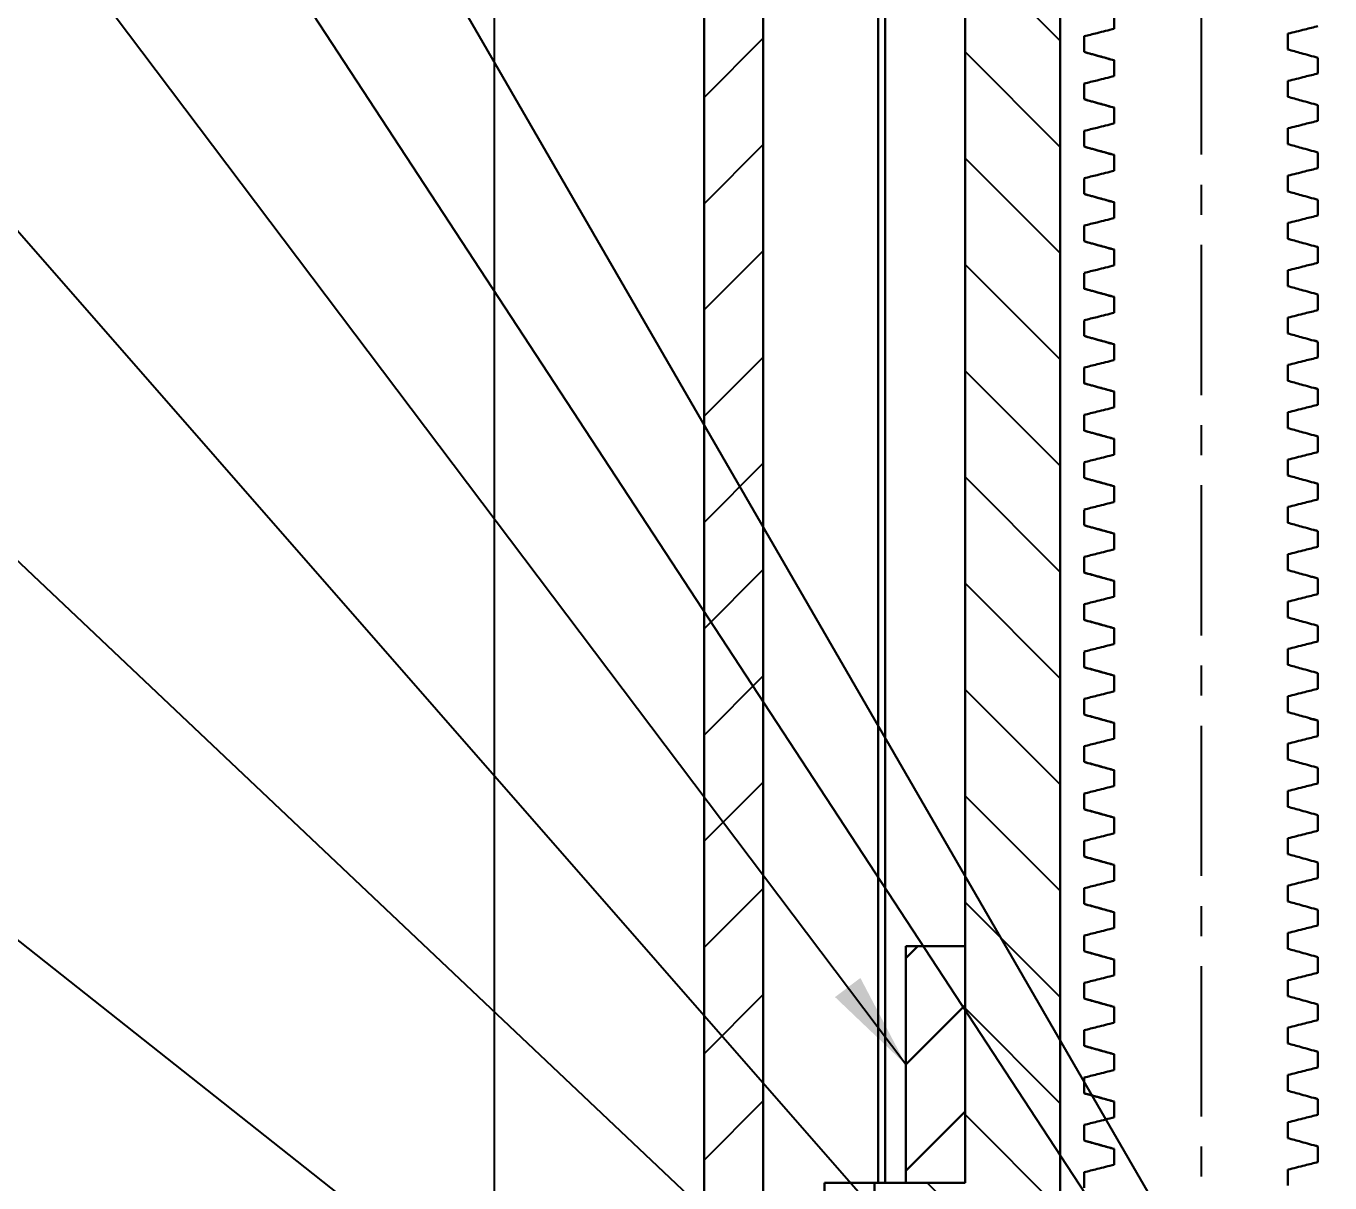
# Model space of a CAD drawing. Header units: millimetres. Extents: x 0 to 2406, y -938 to 757.
# Drawn here: x 474.7 to 529.8, y 275.4 to 324.3 of the extents above; entities that cross this region are included whole.
import ezdxf

# ---------------------------------------------------------------- set-up
doc = ezdxf.new("R2010")
doc.units = ezdxf.units.MM
doc.header["$PDSIZE"] = -1
doc.linetypes.add('CENTER', pattern=[10.16, 6.35, -1.27, 1.27, -1.27])
doc.layers.add('10', color=7, linetype='Continuous')
doc.styles.add('SLDTEXTSTYLE2', font='TXT', dxfattribs={"width": 0.7})
doc.dimstyles.new('SLDDIMSTYLE1', dxfattribs={"dimtxt": 3.5, "dimasz": 4.08, "dimexe": 0, "dimexo": 0.0625, "dimgap": 0.875, "dimtad": 2, "dimrnd": 1e-09, "dimzin": 4, "dimdsep": 46, "dimtxsty": 'SLDTEXTSTYLE2', "dimsah": 1, "dimcen": 0.09, "dimadec": 0, "dimazin": 1, "dimtfac": 1, "dimtofl": 0, "dimtmove": 0, "dimatfit": 3, "dimfxl": 1, "dimfrac": 2, "dimtolj": 1, "dimtzin": 12, "dimarcsym": 0})
doc.dimstyles.new('SLDDIMSTYLE4', dxfattribs={"dimtxt": 0.18, "dimasz": 4.08, "dimexe": 0, "dimexo": 0.0625, "dimgap": 0, "dimtad": 0, "dimtih": 1, "dimtoh": 1, "dimdec": 0, "dimrnd": 1e-09, "dimzin": 0, "dimdsep": 46, "dimtxsty": 'Standard', "dimsah": 1, "dimcen": 0.09, "dimadec": 0, "dimazin": 0, "dimtfac": 4.08, "dimtdec": 0, "dimtofl": 0, "dimtmove": 0, "dimatfit": 3, "dimfxl": 1, "dimfrac": 2, "dimtolj": 1, "dimtzin": 0, "dimarcsym": 0})
pattern_1 = [(45, (92.2066, 0), (-2.245064, 2.245064), [])]

# ---------------------------------------------------------------- blocks, each defined once
blk = doc.blocks.new('_D_19')
at = {"layer": '10', "color": 0, "lineweight": -2, "transparency": 16777216}
for p, q in [((527.155, 452.338), (494.45, 452.338)), ((494.45, 252.518), (494.45, 448.258)), ((529.194, 248.438), (494.45, 248.438))]:
    blk.add_line(p, q, dxfattribs=at)
at = {"layer": '10', "color": 0, "transparency": 16777216}
for points in [[(493.77, 448.258), (495.13, 448.258), (494.45, 452.338)], [(493.77, 252.518), (495.13, 252.518), (494.45, 248.438)]]:
    blk.add_solid(points, dxfattribs=at)
at = {"layer": 'Defpoints', "color": 0, "transparency": 16777216}
for p in [(494.45, 452.338), (527.217, 452.338), (529.257, 248.438)]:
    blk.add_point(p, dxfattribs=at)
at = {"layer": '10', "color": 0, "lineweight": 25, "transparency": 16777216, "insert": (487.575, 364.827), "char_height": 3.5, "attachment_point": 2, "rotation": 90, "style": 'SLDTEXTSTYLE2'}
blk.add_mtext('\\A1;{\\Fgbenor|c134;\\H1.71429x;203.90}', dxfattribs=at)

msp = doc.modelspace()

# ---------------------------------------------------------------- hatches: boundary and pattern name
at = {"layer": '10', "linetype": 'Continuous', "lineweight": 25}
h = msp.add_hatch(dxfattribs=at)
h.set_pattern_fill('ANSI31', color=256, angle=90, style=0)
h.set_pattern_definition([(135, (92.2066, 0), (-2.245064, -2.245064), [])])
edge = h.paths.add_edge_path(flags=0)
edge.add_line((510.5149293, 257.438367), (516.3510332, 257.438367))
edge.add_line((516.3510332, 257.438367), (516.3510332, 272.938367))
edge.add_line((516.3510332, 272.938367), (518.363153, 272.938367))
edge.add_line((518.363153, 272.938367), (518.363153, 472.2881519))
edge.add_spline(control_points=[(518.363153, 472.2881519), (518.2791646, 472.3382116), (518.1951837, 472.3882838), (518.1112094, 472.438367)], knot_values=[0.013742572, 0.013742572, 0.013742572, 0.013742572, 0.0140322545, 0.0140322545, 0.0140322545, 0.0140322545], weights=[1, 1, 1, 1], degree=3, periodic=0)
edge.add_line((518.1112094, 472.438367), (518.1112094, 505.938367))
edge.add_spline(control_points=[(518.1112094, 505.938367), (517.6078459, 506.4380032), (517.1049141, 506.9380742), (516.6022034, 507.438367)], knot_values=[0.0187995827, 0.0187995827, 0.0187995827, 0.0187995827, 0.0209215817, 0.0209215817, 0.0209215817, 0.0209215817], weights=[1, 1, 1, 1], degree=3, periodic=0)
edge.add_line((516.6022034, 507.438367), (515.1463067, 507.438367))
edge.add_spline(control_points=[(515.1463067, 507.438367), (514.8787642, 507.171737), (514.6112612, 506.9050674), (514.3437889, 506.638367)], knot_values=[0.0262010486, 0.0262010486, 0.0262010486, 0.0262010486, 0.0273347172, 0.0273347172, 0.0273347172, 0.0273347172], weights=[1, 1, 1, 1], degree=3, periodic=0)
edge.add_line((514.3437889, 506.638367), (514.3437889, 275.438367))
edge.add_line((514.3437889, 275.438367), (510.5149293, 275.438367))
edge.add_line((510.5149293, 275.438367), (510.5149293, 257.438367))
h = msp.add_hatch(dxfattribs=at)
h.set_pattern_fill('ANSI31', color=256, style=0)
h.set_pattern_definition(pattern_1)
h.paths.add_polyline_path([(503.3149293, 248.438367), (505.8149293, 248.438367), (505.8149293, 468.438367), (504.1149293, 468.438367), (504.1149293, 466.438367), (503.3149293, 466.438367)], flags=0)
at = {"layer": '10', "linetype": 'Continuous', "lineweight": 30}
h = msp.add_hatch(dxfattribs=at)
h.set_pattern_fill('ANSI31', color=256, style=0)
h.set_pattern_definition(pattern_1)
h.paths.add_polyline_path([(514.3437889, 275.438367), (514.3437889, 285.438367), (511.8389683, 285.438367), (511.8389683, 275.438367)], flags=0)

# ---------------------------------------------------------------- linework, layer by layer
at = {"color": 7, "linetype": 'Continuous', "lineweight": 30}
for p, q in [((514.3437889, 275.438367), (514.3437889, 506.638367)), ((518.363153, 272.938367), (518.363153, 472.2881519)), ((505.8149293, 248.438367), (505.8149293, 468.438367)), ((503.3149293, 248.438367), (503.3149293, 466.438367)), ((510.6649293, 275.438367), (510.6649293, 456.438367)), ((510.9649293, 275.438367), (510.9649293, 456.438367)), ((520.6425811, 324.8774424), (520.6425811, 324.2074424)), ((519.3729013, 323.2269065), (519.3729013, 323.8881706)), ((527.9872775, 323.3316349), (527.9872775, 324.0016349)), ((519.4669454, 323.2021239), (519.3728955, 323.2269089)), ((529.2569574, 322.9801755), (529.2569574, 322.3197993)), ((520.6425811, 322.8774424), (520.6425811, 322.2074424)), ((519.3729013, 321.2280797), (519.3729013, 321.888188)), ((527.9872775, 321.3316349), (527.9872775, 322.0016349)), ((519.4829597, 321.203089), (519.372901, 321.2280798)), ((520.6425811, 320.8774424), (520.6425811, 320.2074424)), ((529.2569574, 320.9800573), (529.2569574, 320.3232936)), ((519.3729013, 319.2284736), (519.3729013, 319.8882082)), ((527.9872775, 319.3316349), (527.9872775, 320.0016349)), ((519.4519188, 319.2041264), (519.372903, 319.2284729)), ((520.6425811, 318.8774424), (520.6425811, 318.2074424)), ((529.2569574, 318.9800628), (529.2569574, 318.3197419)), ((527.9872775, 317.3316349), (527.9872775, 318.0016349)), ((519.3729013, 317.2284643), (519.3729013, 317.8865374)), ((520.6425811, 316.8774424), (520.6425811, 316.2074424)), ((529.2569574, 316.9799814), (529.2569574, 316.3198539)), ((519.3729013, 315.2281573), (519.3729013, 315.8885607)), ((527.9872775, 315.3316349), (527.9872775, 316.0016349)), ((519.4604006, 315.2040657), (519.3729017, 315.2281572)), ((528.0730127, 315.307779), (527.9872775, 315.3324143)), ((520.6425811, 314.8774424), (520.6425811, 314.2074424)), ((529.2569574, 314.9832662), (529.2569574, 314.320117)), ((519.3729013, 313.224656), (519.3729013, 313.8865473)), ((527.9872775, 313.3316349), (527.9872775, 314.0016349)), ((519.470076, 313.1997936), (519.3728844, 313.224663)), ((529.2569741, 312.9837264), (529.1704653, 313.0040244)), ((520.6425811, 312.8774424), (520.6425811, 312.2074424)), ((529.2569574, 312.9837334), (529.2569574, 312.3200533)), ((527.9872775, 311.3316349), (527.9872775, 312.0016349)), ((519.3729013, 311.2280905), (519.3729013, 311.8873663)), ((519.4765431, 311.2030591), (519.372901, 311.2280906)), ((520.6425811, 310.8774424), (520.6425811, 310.2074424)), ((529.2569574, 310.980304), (529.2569574, 310.319931)), ((519.3729013, 309.2274625), (519.3729013, 309.8890812)), ((527.9872775, 309.3316349), (527.9872775, 310.0016349)), ((520.6425811, 308.8774424), (520.6425811, 308.2074424)), ((529.2569574, 308.9823598), (529.2569574, 308.3201196)), ((519.3729013, 307.2252377), (519.3729013, 307.8881452)), ((527.9872775, 307.3316349), (527.9872775, 308.0016349)), ((519.4468748, 307.2006728), (519.3728872, 307.2252436)), ((529.2569574, 306.9806343), (529.2569574, 306.3201489)), ((520.6425811, 306.8774424), (520.6425811, 306.2074424)), ((519.3729013, 305.2281253), (519.3729013, 305.8866207)), ((527.9872775, 305.3316349), (527.9872775, 306.0016349)), ((528.0730126, 305.307779), (527.9872775, 305.3324143)), ((519.4643886, 305.2038816), (519.3729014, 305.2281253)), ((520.6425811, 304.8774424), (520.6425811, 304.2074424)), ((529.2569574, 304.9806585), (529.2569574, 304.3202028)), ((519.3729013, 303.2278705), (519.3729013, 303.8851921)), ((527.9872775, 303.3316349), (527.9872775, 304.0016349)), ((519.421338, 303.2148189), (519.3729001, 303.227871)), ((520.6425811, 302.8774424), (520.6425811, 302.2074424)), ((529.2569574, 302.9802539), (529.2569574, 302.3199378)), ((527.9872775, 301.3316349), (527.9872775, 302.0016349)), ((519.3729013, 301.2261498), (519.3729013, 301.8872275)), ((520.6425811, 300.8774424), (520.6425811, 300.2074424)), ((529.2569574, 300.9803156), (529.2569574, 300.3199479)), ((519.3729013, 299.2287218), (519.3729013, 299.8880946)), ((527.9872775, 299.3316349), (527.9872775, 300.0016349)), ((520.6425811, 298.8774424), (520.6425811, 298.2074424)), ((529.2569574, 298.9800529), (529.2569574, 298.3213176)), ((519.3729013, 297.228553), (519.3729013, 297.8861142)), ((527.9872775, 297.3316349), (527.9872775, 298.0016349)), ((520.6425811, 296.8774424), (520.6425811, 296.2074424)), ((529.2569574, 296.9802293), (529.2569574, 296.32286)), ((527.9872775, 295.3316349), (527.9872775, 296.0016349)), ((519.3729013, 295.228079), (519.3729013, 295.8884243)), ((519.4509123, 295.2038027), (519.3729009, 295.2280791)), ((520.6425811, 294.8774424), (520.6425811, 294.2074424)), ((529.2569575, 294.9802497), (528.9202612, 295.0528324)), ((529.2569574, 294.9802497), (529.2569574, 294.3201591)), ((519.3729013, 293.2274383), (519.3729013, 293.8882898)), ((527.9872775, 293.3316349), (527.9872775, 294.0016349)), ((519.4747205, 293.2027074), (519.3728981, 293.2274396)), ((520.6425811, 292.8774424), (520.6425811, 292.2074424)), ((529.2569574, 292.9800288), (529.2569574, 292.3199089)), ((519.3729013, 291.2282703), (519.3729013, 291.8878439)), ((527.9872775, 291.3316349), (527.9872775, 292.0016349)), ((529.2569574, 290.980309), (529.2569574, 290.3196394)), ((520.6425811, 290.8774424), (520.6425811, 290.2074424)), ((519.3729013, 289.2279841), (519.3729013, 289.8882031)), ((527.9872775, 289.3316349), (527.9872775, 290.0016349)), ((520.6425811, 288.8774424), (520.6425811, 288.2074424)), ((529.2569574, 288.9802378), (529.2569574, 288.3201529)), ((519.3729013, 287.228247), (519.3729013, 287.8879512)), ((527.9872775, 287.3316349), (527.9872775, 288.0016349)), ((519.4542665, 287.2041321), (519.3729025, 287.2282465)), ((520.6425811, 286.8774424), (520.6425811, 286.2074424)), ((529.2569574, 286.9799672), (529.2569574, 286.3199898)), ((527.9872775, 285.3316349), (527.9872775, 286.0016349)), ((519.3729013, 285.2279841), (519.3729013, 285.8882031)), ((511.8389683, 285.438367), (511.8389683, 275.438367)), ((511.8389683, 285.438367), (514.3437889, 285.438367)), ((514.3437889, 285.438367), (514.3437889, 275.438367)), ((519.4565578, 285.2036605), (519.3729001, 285.2279846)), ((529.2569574, 284.9801056), (529.2569574, 284.3201412)), ((520.6425811, 284.8774424), (520.6425811, 284.2074424)), ((519.3729013, 283.2267466), (519.3729013, 283.8874612)), ((527.9872775, 283.3316349), (527.9872775, 284.0016349)), ((520.6425811, 282.8774424), (520.6425811, 282.2074424)), ((529.2569574, 282.9801057), (529.2569574, 282.3201418)), ((519.3729013, 281.2285692), (519.3729013, 281.888603)), ((527.9872775, 281.3316349), (527.9872775, 282.0016349)), ((519.4833368, 281.2031689), (519.3729034, 281.2285683)), ((520.6425811, 280.8774424), (520.6425811, 280.2074424)), ((529.2569574, 280.9809602), (529.2569574, 280.3208857)), ((527.9872775, 279.3316349), (527.9872775, 280.0016349)), ((519.3729013, 279.2247795), (519.3729013, 279.8883253)), ((520.6425811, 278.8774424), (520.6425811, 278.2074424)), ((529.2569574, 278.980248), (529.2569574, 278.3223787)), ((519.3729013, 277.2286908), (519.3729013, 277.890851)), ((527.9872775, 277.3316349), (527.9872775, 278.0016349)), ((519.4524525, 277.2041984), (519.372904, 277.2286897)), ((520.6425811, 276.8774424), (520.6425811, 276.2074424)), ((529.2569574, 276.9802467), (529.2569574, 276.3220922)), ((519.3729013, 275.2257673), (519.3729013, 275.8889596)), ((527.9872775, 275.3316349), (527.9872775, 276.0016349)), ((508.3951303, 257.438367), (508.3951303, 275.438367)), ((510.5149293, 275.438367), (508.3951303, 275.438367)), ((510.5149293, 275.438367), (510.5149293, 257.438367)), ((510.5149293, 275.438367), (514.3437889, 275.438367)), ((511.8389683, 275.438367), (514.3437889, 275.438367))]:
    msp.add_line(p, q, dxfattribs=at)
for points, knots in [([(520.6425811, 324.2074424), (520.5227052, 324.177837), (520.2829534, 324.1186263), (519.8597056, 324.0123005), (519.5564768, 323.9350252), (519.3729013, 323.8882426)], [0, 0, 0, 0, 0.2829471771, 0.5658941508, 1, 1, 1, 1]), ([(527.9872775, 324.0016349), (528.1071723, 324.0311638), (528.3469618, 324.0902215), (528.7702107, 324.1963027), (529.0734175, 324.2734267), (529.2569574, 324.3201121)], [0, 0, 0, 0, 0.2829851945, 0.5659701779, 1, 1, 1, 1]), ([(519.3729013, 323.2281156), (519.4919795, 323.1954504), (519.730136, 323.1301201), (520.1534371, 323.0134969), (520.4574898, 322.9289252), (520.6425811, 322.8774424)], [0, 0, 0, 0, 0.2812230588, 0.5624461346, 1, 1, 1, 1]), ([(519.4465391, 323.2042674), (519.6630323, 323.1446391), (520.062106, 323.0347229), (520.4603708, 322.9232297), (520.6425811, 322.8722203)], [0, 0, 0, 0, 0.5424894523, 1, 1, 1, 1]), ([(529.2569574, 322.9802391), (529.1378935, 323.0129567), (528.8997658, 323.0783918), (528.4764613, 323.1952444), (528.172399, 323.2800208), (527.9872775, 323.3316349)], [0, 0, 0, 0, 0.2811819363, 0.5623638912, 1, 1, 1, 1]), ([(520.6425811, 322.2074424), (520.5227052, 322.177837), (520.2829534, 322.1186263), (519.8597056, 322.0123005), (519.5564768, 321.9350252), (519.3729013, 321.8882426)], [0, 0, 0, 0, 0.2829471771, 0.5658941508, 1, 1, 1, 1]), ([(527.9872775, 322.0016349), (528.1071723, 322.0311638), (528.3469618, 322.0902215), (528.7702107, 322.1963027), (529.0734175, 322.2734267), (529.2569574, 322.3201121)], [0, 0, 0, 0, 0.2829851945, 0.5659701779, 1, 1, 1, 1]), ([(529.2569574, 320.9802391), (529.1378935, 321.0129567), (528.8997658, 321.0783918), (528.4764613, 321.1952444), (528.172399, 321.2800208), (527.9872775, 321.3316349)], [0, 0, 0, 0, 0.2811819363, 0.5623638912, 1, 1, 1, 1]), ([(519.3729013, 321.2281156), (519.4919795, 321.1954504), (519.730136, 321.1301201), (520.1534371, 321.0134969), (520.4574898, 320.9289252), (520.6425811, 320.8774424)], [0, 0, 0, 0, 0.2812230588, 0.5624461346, 1, 1, 1, 1]), ([(519.446539, 321.2042674), (519.6630322, 321.1446391), (520.0621059, 321.0347229), (520.4603707, 320.9232297), (520.6425811, 320.8722203)], [0, 0, 0, 0, 0.5424893841, 1, 1, 1, 1]), ([(520.6425811, 320.2074424), (520.5227052, 320.177837), (520.2829534, 320.1186263), (519.8597056, 320.0123005), (519.5564768, 319.9350252), (519.3729013, 319.8882426)], [0, 0, 0, 0, 0.2829471771, 0.5658941508, 1, 1, 1, 1]), ([(527.9872775, 320.0016349), (528.1071723, 320.0311638), (528.3469618, 320.0902215), (528.7702107, 320.1963027), (529.0734175, 320.2734267), (529.2569574, 320.3201121)], [0, 0, 0, 0, 0.2829851945, 0.5659701779, 1, 1, 1, 1]), ([(519.3729013, 319.2281156), (519.4919795, 319.1954504), (519.730136, 319.1301201), (520.1534371, 319.0134969), (520.4574898, 318.9289252), (520.6425811, 318.8774424)], [0, 0, 0, 0, 0.2812230588, 0.5624461346, 1, 1, 1, 1]), ([(519.4465391, 319.2042674), (519.6630324, 319.1446391), (520.062106, 319.0347229), (520.4603708, 318.9232297), (520.6425811, 318.8722203)], [0, 0, 0, 0, 0.5424894651, 1, 1, 1, 1]), ([(529.2569574, 318.9802391), (529.1378935, 319.0129567), (528.8997658, 319.0783918), (528.4764613, 319.1952444), (528.172399, 319.2800208), (527.9872775, 319.3316349)], [0, 0, 0, 0, 0.2811819363, 0.5623638912, 1, 1, 1, 1]), ([(520.6425811, 318.2074424), (520.5227052, 318.177837), (520.2829534, 318.1186263), (519.8597056, 318.0123005), (519.5564768, 317.9350252), (519.3729013, 317.8882426)], [0, 0, 0, 0, 0.2829471771, 0.5658941508, 1, 1, 1, 1]), ([(527.9872775, 318.0016349), (528.1071723, 318.0311638), (528.3469618, 318.0902215), (528.7702107, 318.1963027), (529.0734175, 318.2734267), (529.2569574, 318.3201121)], [0, 0, 0, 0, 0.2829851945, 0.5659701779, 1, 1, 1, 1]), ([(519.3729013, 317.2281156), (519.4919795, 317.1954504), (519.730136, 317.1301201), (520.1534371, 317.0134969), (520.4574898, 316.9289252), (520.6425811, 316.8774424)], [0, 0, 0, 0, 0.2812230588, 0.5624461346, 1, 1, 1, 1]), ([(519.4489204, 317.2041604), (519.4409787, 317.2061726), (519.4086545, 317.2143628), (519.3882753, 317.2224006), (519.3729029, 317.2284636)], [0, 0, 0, 0, 0.2456889266, 1, 1, 1, 1]), ([(519.4465391, 317.2042674), (519.6630323, 317.1446391), (520.0621059, 317.0347229), (520.4603708, 316.9232297), (520.6425811, 316.8722203)], [0, 0, 0, 0, 0.542489441, 1, 1, 1, 1]), ([(529.2569574, 316.9802391), (529.1378935, 317.0129567), (528.8997658, 317.0783918), (528.4764613, 317.1952444), (528.172399, 317.2800208), (527.9872775, 317.3316349)], [0, 0, 0, 0, 0.2811819363, 0.5623638912, 1, 1, 1, 1]), ([(527.9872775, 316.0016349), (528.1071723, 316.0311638), (528.3469618, 316.0902215), (528.7702107, 316.1963027), (529.0734175, 316.2734267), (529.2569574, 316.3201121)], [0, 0, 0, 0, 0.2829851945, 0.5659701779, 1, 1, 1, 1]), ([(520.6425811, 316.2074424), (520.5227052, 316.177837), (520.2829534, 316.1186263), (519.8597056, 316.0123005), (519.5564768, 315.9350252), (519.3729013, 315.8882426)], [0, 0, 0, 0, 0.2829471771, 0.5658941508, 1, 1, 1, 1]), ([(519.3729013, 315.2281156), (519.4919795, 315.1954504), (519.730136, 315.1301201), (520.1534371, 315.0134969), (520.4574898, 314.9289252), (520.6425811, 314.8774424)], [0, 0, 0, 0, 0.2812230588, 0.5624461346, 1, 1, 1, 1]), ([(519.446539, 315.2042674), (519.6630322, 315.1446391), (520.0621059, 315.0347229), (520.4603707, 314.9232297), (520.6425811, 314.8722203)], [0, 0, 0, 0, 0.5424893841, 1, 1, 1, 1]), ([(529.2569574, 314.9802391), (529.1378935, 315.0129567), (528.8997658, 315.0783918), (528.4764613, 315.1952444), (528.172399, 315.2800208), (527.9872775, 315.3316349)], [0, 0, 0, 0, 0.2811819363, 0.5623638912, 1, 1, 1, 1]), ([(529.2569702, 314.9832611), (529.2504217, 314.9862798), (529.2359213, 314.9929639), (529.1943484, 314.9999144), (529.1715503, 315.003726)], [0, 0, 0, 0, 0.45160931425, 1, 1, 1, 1]), ([(520.6425811, 314.2074424), (520.5227052, 314.177837), (520.2829534, 314.1186263), (519.8597056, 314.0123005), (519.5564768, 313.9350252), (519.3729013, 313.8882426)], [0, 0, 0, 0, 0.2829471771, 0.5658941508, 1, 1, 1, 1]), ([(527.9872775, 314.0016349), (528.1071723, 314.0311638), (528.3469618, 314.0902215), (528.7702107, 314.1963027), (529.0734175, 314.2734267), (529.2569574, 314.3201121)], [0, 0, 0, 0, 0.2829851945, 0.5659701779, 1, 1, 1, 1]), ([(519.3729013, 313.2281156), (519.4919795, 313.1954504), (519.730136, 313.1301201), (520.1534371, 313.0134969), (520.4574898, 312.9289252), (520.6425811, 312.8774424)], [0, 0, 0, 0, 0.2812230588, 0.5624461346, 1, 1, 1, 1]), ([(519.446539, 313.2042674), (519.6630322, 313.1446391), (520.0621059, 313.0347229), (520.4603707, 312.9232297), (520.6425811, 312.8722203)], [0, 0, 0, 0, 0.54248938414, 1, 1, 1, 1]), ([(529.2569574, 312.9802391), (529.1378935, 313.0129567), (528.8997658, 313.0783918), (528.4764613, 313.1952444), (528.172399, 313.2800208), (527.9872775, 313.3316349)], [0, 0, 0, 0, 0.2811819363, 0.5623638912, 1, 1, 1, 1]), ([(520.6425811, 312.2074424), (520.5227052, 312.177837), (520.2829534, 312.1186263), (519.8597056, 312.0123005), (519.5564768, 311.9350252), (519.3729013, 311.8882426)], [0, 0, 0, 0, 0.2829471771, 0.5658941508, 1, 1, 1, 1]), ([(527.9872775, 312.0016349), (528.1071723, 312.0311638), (528.3469618, 312.0902215), (528.7702107, 312.1963027), (529.0734175, 312.2734267), (529.2569574, 312.3201121)], [0, 0, 0, 0, 0.2829851945, 0.5659701779, 1, 1, 1, 1]), ([(519.3729013, 311.2281156), (519.4919795, 311.1954504), (519.730136, 311.1301201), (520.1534371, 311.0134969), (520.4574898, 310.9289252), (520.6425811, 310.8774424)], [0, 0, 0, 0, 0.2812230588, 0.5624461346, 1, 1, 1, 1]), ([(519.4465391, 311.2042674), (519.6630323, 311.1446391), (520.0621059, 311.0347229), (520.4603708, 310.9232297), (520.6425811, 310.8722203)], [0, 0, 0, 0, 0.5424894237, 1, 1, 1, 1]), ([(529.2569574, 310.9802391), (529.1378935, 311.0129567), (528.8997658, 311.0783918), (528.4764613, 311.1952444), (528.172399, 311.2800208), (527.9872775, 311.3316349)], [0, 0, 0, 0, 0.2811819363, 0.5623638912, 1, 1, 1, 1]), ([(529.256958, 310.9803038), (529.2106139, 311.0030693), (529.1614608, 311.0272148), (528.9677877, 311.0515645), (528.9567196, 311.052956)], [0, 0, 0, 0, 0.9428516195, 1, 1, 1, 1]), ([(527.9872775, 310.0016349), (528.1071723, 310.0311638), (528.3469618, 310.0902215), (528.7702107, 310.1963027), (529.0734175, 310.2734267), (529.2569574, 310.3201121)], [0, 0, 0, 0, 0.2829851945, 0.5659701779, 1, 1, 1, 1]), ([(520.6425811, 310.2074424), (520.5227052, 310.177837), (520.2829534, 310.1186263), (519.8597056, 310.0123005), (519.5564768, 309.9350252), (519.3729013, 309.8882426)], [0, 0, 0, 0, 0.2829471771, 0.5658941508, 1, 1, 1, 1]), ([(519.4153891, 309.216452), (519.4039113, 309.218536), (519.3833534, 309.2222685), (519.3761013, 309.2258721), (519.3728981, 309.2274638)], [0, 0, 0, 0, 0.5583135752, 1, 1, 1, 1]), ([(519.3729013, 309.2281156), (519.4919795, 309.1954504), (519.730136, 309.1301201), (520.1534371, 309.0134969), (520.4574898, 308.9289252), (520.6425811, 308.8774424)], [0, 0, 0, 0, 0.2812230588, 0.5624461346, 1, 1, 1, 1]), ([(519.446539, 309.2042674), (519.6630322, 309.1446391), (520.0621059, 309.0347229), (520.4603707, 308.9232297), (520.6425811, 308.8722203)], [0, 0, 0, 0, 0.5424893841, 1, 1, 1, 1]), ([(529.2569574, 308.9802391), (529.1378935, 309.0129567), (528.8997658, 309.0783918), (528.4764613, 309.1952444), (528.172399, 309.2800208), (527.9872775, 309.3316349)], [0, 0, 0, 0, 0.2811819363, 0.5623638912, 1, 1, 1, 1]), ([(529.2569672, 308.9823558), (529.2255499, 308.9979076), (529.1919028, 309.0145631), (529.0731635, 309.0318038), (529.0652947, 309.0329463)], [0, 0, 0, 0, 0.9337312464, 1, 1, 1, 1]), ([(520.6425811, 308.2074424), (520.5227052, 308.177837), (520.2829534, 308.1186263), (519.8597056, 308.0123005), (519.5564768, 307.9350252), (519.3729013, 307.8882426)], [0, 0, 0, 0, 0.2829471771, 0.5658941508, 1, 1, 1, 1]), ([(527.9872775, 308.0016349), (528.1071723, 308.0311638), (528.3469618, 308.0902215), (528.7702107, 308.1963027), (529.0734175, 308.2734267), (529.2569574, 308.3201121)], [0, 0, 0, 0, 0.2829851945, 0.5659701779, 1, 1, 1, 1]), ([(519.3729013, 307.2281156), (519.4919795, 307.1954504), (519.730136, 307.1301201), (520.1534371, 307.0134969), (520.4574898, 306.9289252), (520.6425811, 306.8774424)], [0, 0, 0, 0, 0.2812230588, 0.5624461346, 1, 1, 1, 1]), ([(519.446539, 307.2042674), (519.6630322, 307.1446391), (520.0621059, 307.0347229), (520.4603707, 306.9232297), (520.6425811, 306.8722203)], [0, 0, 0, 0, 0.5424893841, 1, 1, 1, 1]), ([(529.2569574, 306.9802391), (529.1378935, 307.0129567), (528.8997658, 307.0783918), (528.4764613, 307.1952444), (528.172399, 307.2800208), (527.9872775, 307.3316349)], [0, 0, 0, 0, 0.2811819363, 0.5623638912, 1, 1, 1, 1]), ([(529.2569593, 306.9806335), (529.2474289, 306.9845878), (529.2182091, 306.9967116), (529.1602145, 307.009185), (529.1211356, 307.0175901)], [0, 0, 0, 0, 0.3261629388, 1, 1, 1, 1]), ([(520.6425811, 306.2074424), (520.5227052, 306.177837), (520.2829534, 306.1186263), (519.8597056, 306.0123005), (519.5564768, 305.9350252), (519.3729013, 305.8882426)], [0, 0, 0, 0, 0.2829471771, 0.5658941508, 1, 1, 1, 1]), ([(527.9872775, 306.0016349), (528.1071723, 306.0311638), (528.3469618, 306.0902215), (528.7702107, 306.1963027), (529.0734175, 306.2734267), (529.2569574, 306.3201121)], [0, 0, 0, 0, 0.2829851945, 0.5659701779, 1, 1, 1, 1]), ([(529.2569574, 304.9802391), (529.1378935, 305.0129567), (528.8997658, 305.0783918), (528.4764613, 305.1952444), (528.172399, 305.2800208), (527.9872775, 305.3316349)], [0, 0, 0, 0, 0.2811819363, 0.5623638912, 1, 1, 1, 1]), ([(519.3729013, 305.2281156), (519.4919795, 305.1954504), (519.730136, 305.1301201), (520.1534371, 305.0134969), (520.4574898, 304.9289252), (520.6425811, 304.8774424)], [0, 0, 0, 0, 0.2812230588, 0.5624461346, 1, 1, 1, 1]), ([(519.446539, 305.2042674), (519.6630322, 305.1446391), (520.0621059, 305.0347229), (520.4603707, 304.9232297), (520.6425811, 304.8722203)], [0, 0, 0, 0, 0.54248938422, 1, 1, 1, 1]), ([(529.2569595, 304.9806575), (529.2438364, 304.986229), (529.2126757, 304.9994583), (529.1479709, 305.0127921), (529.1105161, 305.0205104)], [0, 0, 0, 0, 0.4211424743, 1, 1, 1, 1]), ([(520.6425811, 304.2074424), (520.5227052, 304.177837), (520.2829534, 304.1186263), (519.8597056, 304.0123005), (519.5564768, 303.9350252), (519.3729013, 303.8882426)], [0, 0, 0, 0, 0.2829471771, 0.5658941508, 1, 1, 1, 1]), ([(527.9872775, 304.0016349), (528.1071723, 304.0311638), (528.3469618, 304.0902215), (528.7702107, 304.1963027), (529.0734175, 304.2734267), (529.2569574, 304.3201121)], [0, 0, 0, 0, 0.2829851945, 0.5659701779, 1, 1, 1, 1]), ([(519.3729013, 303.2281156), (519.4919795, 303.1954504), (519.730136, 303.1301201), (520.1534371, 303.0134969), (520.4574898, 302.9289252), (520.6425811, 302.8774424)], [0, 0, 0, 0, 0.28122305878, 0.56244613455, 1, 1, 1, 1]), ([(519.4465391, 303.2042674), (519.6630323, 303.1446391), (520.0621059, 303.0347229), (520.4603708, 302.9232297), (520.6425811, 302.8722203)], [0, 0, 0, 0, 0.5424894222, 1, 1, 1, 1]), ([(529.2569574, 302.9802391), (529.1378935, 303.0129567), (528.8997658, 303.0783918), (528.4764613, 303.1952444), (528.172399, 303.2800208), (527.9872775, 303.3316349)], [0, 0, 0, 0, 0.2811819363, 0.5623638912, 1, 1, 1, 1]), ([(529.2569575, 302.9802538), (529.2202226, 302.9939281), (529.1744877, 303.0109525), (529.0878947, 303.0280524), (529.0708542, 303.0314174)], [0, 0, 0, 0, 0.8032121271, 1, 1, 1, 1]), ([(520.6425811, 302.2074424), (520.5227052, 302.177837), (520.2829534, 302.1186263), (519.8597056, 302.0123005), (519.5564768, 301.9350252), (519.3729013, 301.8882426)], [0, 0, 0, 0, 0.2829471771, 0.5658941508, 1, 1, 1, 1]), ([(527.9872775, 302.0016349), (528.1071723, 302.0311638), (528.3469618, 302.0902215), (528.7702107, 302.1963027), (529.0734175, 302.2734267), (529.2569574, 302.3201121)], [0, 0, 0, 0, 0.2829851945, 0.5659701779, 1, 1, 1, 1]), ([(519.4591159, 301.201992), (519.437992, 301.2065741), (519.4006661, 301.2146707), (519.3812988, 301.2226779), (519.3728921, 301.2261536)], [0, 0, 0, 0, 0.5659291737, 1, 1, 1, 1]), ([(519.3729013, 301.2281156), (519.4919795, 301.1954504), (519.730136, 301.1301201), (520.1534371, 301.0134969), (520.4574898, 300.9289252), (520.6425811, 300.8774424)], [0, 0, 0, 0, 0.2812230588, 0.5624461346, 1, 1, 1, 1]), ([(519.4465391, 301.2042674), (519.6630323, 301.1446391), (520.0621059, 301.0347229), (520.4603708, 300.9232297), (520.6425811, 300.8722203)], [0, 0, 0, 0, 0.5424894222, 1, 1, 1, 1]), ([(529.2569574, 300.9802391), (529.1378935, 301.0129567), (528.8997658, 301.0783918), (528.4764613, 301.1952444), (528.172399, 301.2800208), (527.9872775, 301.3316349)], [0, 0, 0, 0, 0.2811819363, 0.5623638912, 1, 1, 1, 1]), ([(529.2569581, 300.9803153), (529.2015294, 301.0007306), (529.1364192, 301.0247118), (528.9805368, 301.0492897), (528.9573579, 301.0529443)], [0, 0, 0, 0, 0.85130511989, 1, 1, 1, 1]), ([(527.9872775, 300.0016349), (528.1071723, 300.0311638), (528.3469618, 300.0902215), (528.7702107, 300.1963027), (529.0734175, 300.2734267), (529.2569574, 300.3201121)], [0, 0, 0, 0, 0.2829851945, 0.5659701779, 1, 1, 1, 1]), ([(520.6425811, 300.2074424), (520.5227052, 300.177837), (520.2829534, 300.1186263), (519.8597056, 300.0123005), (519.5564768, 299.9350252), (519.3729013, 299.8882426)], [0, 0, 0, 0, 0.2829471771, 0.5658941508, 1, 1, 1, 1]), ([(519.3729013, 299.2281156), (519.4919795, 299.1954504), (519.730136, 299.1301201), (520.1534371, 299.0134969), (520.4574898, 298.9289252), (520.6425811, 298.8774424)], [0, 0, 0, 0, 0.28122305878, 0.56244613455, 1, 1, 1, 1]), ([(519.4598168, 299.2040348), (519.4344132, 299.2099052), (519.3983633, 299.2182358), (519.3787086, 299.2263302), (519.3729042, 299.2287206)], [0, 0, 0, 0, 0.7046787516, 1, 1, 1, 1]), ([(529.2569574, 298.9802391), (529.1378935, 299.0129567), (528.8997658, 299.0783918), (528.4764613, 299.1952444), (528.172399, 299.2800208), (527.9872775, 299.3316349)], [0, 0, 0, 0, 0.28118193634, 0.56236389122, 1, 1, 1, 1]), ([(519.446539, 299.2042674), (519.6630322, 299.1446391), (520.0621059, 299.0347229), (520.4603707, 298.9232297), (520.6425811, 298.8722203)], [0, 0, 0, 0, 0.5424893849, 1, 1, 1, 1]), ([(520.6425811, 298.2074424), (520.5227052, 298.177837), (520.2829534, 298.1186263), (519.8597056, 298.0123005), (519.5564768, 297.9350252), (519.3729013, 297.8882426)], [0, 0, 0, 0, 0.2829471771, 0.5658941508, 1, 1, 1, 1]), ([(527.9872775, 298.0016349), (528.1071723, 298.0311638), (528.3469618, 298.0902215), (528.7702107, 298.1963027), (529.0734175, 298.2734267), (529.2569574, 298.3201121)], [0, 0, 0, 0, 0.2829851945, 0.5659701779, 1, 1, 1, 1]), ([(519.3729013, 297.2281156), (519.4919795, 297.1954504), (519.730136, 297.1301201), (520.1534371, 297.0134969), (520.4574898, 296.9289252), (520.6425811, 296.8774424)], [0, 0, 0, 0, 0.28122305878, 0.56244613455, 1, 1, 1, 1]), ([(519.4470149, 297.2042622), (519.4336763, 297.2080196), (519.4049484, 297.2161121), (519.3840816, 297.2242127), (519.3729034, 297.2285521)], [0, 0, 0, 0, 0.4643091275, 1, 1, 1, 1]), ([(519.446539, 297.2042674), (519.6630322, 297.1446391), (520.0621059, 297.0347229), (520.4603707, 296.9232297), (520.6425811, 296.8722203)], [0, 0, 0, 0, 0.5424893847, 1, 1, 1, 1]), ([(529.2569574, 296.9802391), (529.1378935, 297.0129567), (528.8997658, 297.0783918), (528.4764613, 297.1952444), (528.172399, 297.2800208), (527.9872775, 297.3316349)], [0, 0, 0, 0, 0.2811819363, 0.5623638912, 1, 1, 1, 1]), ([(520.6425811, 296.2074424), (520.5227052, 296.177837), (520.2829534, 296.1186263), (519.8597056, 296.0123005), (519.5564768, 295.9350252), (519.3729013, 295.8882426)], [0, 0, 0, 0, 0.2829471771, 0.5658941508, 1, 1, 1, 1]), ([(527.9872775, 296.0016349), (528.1071723, 296.0311638), (528.3469618, 296.0902215), (528.7702107, 296.1963027), (529.0734175, 296.2734267), (529.2569574, 296.3201121)], [0, 0, 0, 0, 0.2829851945, 0.5659701779, 1, 1, 1, 1]), ([(519.3729013, 295.2281156), (519.4919795, 295.1954504), (519.730136, 295.1301201), (520.1534371, 295.0134969), (520.4574898, 294.9289252), (520.6425811, 294.8774424)], [0, 0, 0, 0, 0.2812230588, 0.5624461346, 1, 1, 1, 1]), ([(519.446539, 295.2042674), (519.6630322, 295.1446391), (520.0621059, 295.0347229), (520.4603707, 294.9232297), (520.6425811, 294.8722203)], [0, 0, 0, 0, 0.5424893841, 1, 1, 1, 1]), ([(529.2569574, 294.9802391), (529.1378935, 295.0129567), (528.8997658, 295.0783918), (528.4764613, 295.1952444), (528.172399, 295.2800208), (527.9872775, 295.3316349)], [0, 0, 0, 0, 0.28118193634, 0.56236389122, 1, 1, 1, 1]), ([(527.9872775, 294.0016349), (528.1071723, 294.0311638), (528.3469618, 294.0902215), (528.7702107, 294.1963027), (529.0734175, 294.2734267), (529.2569574, 294.3201121)], [0, 0, 0, 0, 0.2829851945, 0.5659701779, 1, 1, 1, 1]), ([(520.6425811, 294.2074424), (520.5227052, 294.177837), (520.2829534, 294.1186263), (519.8597056, 294.0123005), (519.5564768, 293.9350252), (519.3729013, 293.8882426)], [0, 0, 0, 0, 0.2829471771, 0.5658941508, 1, 1, 1, 1]), ([(519.3729013, 293.2281156), (519.4919795, 293.1954504), (519.730136, 293.1301201), (520.1534371, 293.0134969), (520.4574898, 292.9289252), (520.6425811, 292.8774424)], [0, 0, 0, 0, 0.2812230588, 0.5624461346, 1, 1, 1, 1]), ([(519.4465391, 293.2042674), (519.6630323, 293.1446391), (520.0621059, 293.0347229), (520.4603708, 292.9232297), (520.6425811, 292.8722203)], [0, 0, 0, 0, 0.5424894283, 1, 1, 1, 1]), ([(529.2569574, 292.9802391), (529.1378935, 293.0129567), (528.8997658, 293.0783918), (528.4764613, 293.1952444), (528.172399, 293.2800208), (527.9872775, 293.3316349)], [0, 0, 0, 0, 0.2811819363, 0.5623638912, 1, 1, 1, 1]), ([(520.6425811, 292.2074424), (520.5227052, 292.177837), (520.2829534, 292.1186263), (519.8597056, 292.0123005), (519.5564768, 291.9350252), (519.3729013, 291.8882426)], [0, 0, 0, 0, 0.2829471771, 0.5658941508, 1, 1, 1, 1]), ([(527.9872775, 292.0016349), (528.1071723, 292.0311638), (528.3469618, 292.0902215), (528.7702107, 292.1963027), (529.0734175, 292.2734267), (529.2569574, 292.3201121)], [0, 0, 0, 0, 0.2829851945, 0.5659701779, 1, 1, 1, 1]), ([(519.3729013, 291.2281156), (519.4919795, 291.1954504), (519.730136, 291.1301201), (520.1534371, 291.0134969), (520.4574898, 290.9289252), (520.6425811, 290.8774424)], [0, 0, 0, 0, 0.2812230588, 0.5624461346, 1, 1, 1, 1]), ([(519.447975, 291.2041517), (519.4439298, 291.2051506), (519.4108407, 291.2133215), (519.3906367, 291.2212823), (519.3729027, 291.2282698)], [0, 0, 0, 0, 0.122252839, 1, 1, 1, 1]), ([(519.4465392, 291.2042674), (519.6630324, 291.1446391), (520.062106, 291.0347229), (520.4603708, 290.9232297), (520.6425811, 290.8722203)], [0, 0, 0, 0, 0.5424894867, 1, 1, 1, 1]), ([(529.2569574, 290.9802391), (529.1378935, 291.0129567), (528.8997658, 291.0783918), (528.4764613, 291.1952444), (528.172399, 291.2800208), (527.9872775, 291.3316349)], [0, 0, 0, 0, 0.2811819363, 0.5623638912, 1, 1, 1, 1]), ([(520.6425811, 290.2074424), (520.5227052, 290.177837), (520.2829534, 290.1186263), (519.8597056, 290.0123005), (519.5564768, 289.9350252), (519.3729013, 289.8882426)], [0, 0, 0, 0, 0.2829471771, 0.5658941508, 1, 1, 1, 1]), ([(527.9872775, 290.0016349), (528.1071723, 290.0311638), (528.3469618, 290.0902215), (528.7702107, 290.1963027), (529.0734175, 290.2734267), (529.2569574, 290.3201121)], [0, 0, 0, 0, 0.2829851945, 0.5659701779, 1, 1, 1, 1]), ([(529.2569574, 288.9802391), (529.1378935, 289.0129567), (528.8997658, 289.0783918), (528.4764613, 289.1952444), (528.172399, 289.2800208), (527.9872775, 289.3316349)], [0, 0, 0, 0, 0.2811819363, 0.5623638912, 1, 1, 1, 1]), ([(519.490422, 289.2024699), (519.4458959, 289.210112), (519.3949429, 289.2188572), (519.375369, 289.2269623), (519.3729001, 289.2279846)], [0, 0, 0, 0, 0.8738662103, 1, 1, 1, 1]), ([(519.3729013, 289.2281156), (519.4919795, 289.1954504), (519.730136, 289.1301201), (520.1534371, 289.0134969), (520.4574898, 288.9289252), (520.6425811, 288.8774424)], [0, 0, 0, 0, 0.2812230588, 0.5624461346, 1, 1, 1, 1]), ([(519.446539, 289.2042674), (519.6630322, 289.1446391), (520.0621059, 289.0347229), (520.4603707, 288.9232297), (520.6425811, 288.8722203)], [0, 0, 0, 0, 0.5424893841, 1, 1, 1, 1]), ([(520.6425811, 288.2074424), (520.5227052, 288.177837), (520.2829534, 288.1186263), (519.8597056, 288.0123005), (519.5564768, 287.9350252), (519.3729013, 287.8882426)], [0, 0, 0, 0, 0.2829471771, 0.5658941508, 1, 1, 1, 1]), ([(527.9872775, 288.0016349), (528.1071723, 288.0311638), (528.3469618, 288.0902215), (528.7702107, 288.1963027), (529.0734175, 288.2734267), (529.2569574, 288.3201121)], [0, 0, 0, 0, 0.2829851945, 0.5659701779, 1, 1, 1, 1]), ([(519.3729013, 287.2281156), (519.4919795, 287.1954504), (519.730136, 287.1301201), (520.1534371, 287.0134969), (520.4574898, 286.9289252), (520.6425811, 286.8774424)], [0, 0, 0, 0, 0.2812230588, 0.5624461346, 1, 1, 1, 1]), ([(519.446539, 287.2042674), (519.6630322, 287.1446391), (520.0621059, 287.0347229), (520.4603707, 286.9232297), (520.6425811, 286.8722203)], [0, 0, 0, 0, 0.5424893841, 1, 1, 1, 1]), ([(529.2569574, 286.9802391), (529.1378935, 287.0129567), (528.8997658, 287.0783918), (528.4764613, 287.1952444), (528.172399, 287.2800208), (527.9872775, 287.3316349)], [0, 0, 0, 0, 0.2811819363, 0.5623638912, 1, 1, 1, 1]), ([(520.6425811, 286.2074424), (520.5227052, 286.177837), (520.2829534, 286.1186263), (519.8597056, 286.0123005), (519.5564768, 285.9350252), (519.3729013, 285.8882426)], [0, 0, 0, 0, 0.2829471771, 0.5658941508, 1, 1, 1, 1]), ([(527.9872775, 286.0016349), (528.1071723, 286.0311638), (528.3469618, 286.0902215), (528.7702107, 286.1963027), (529.0734175, 286.2734267), (529.2569574, 286.3201121)], [0, 0, 0, 0, 0.2829851945, 0.5659701779, 1, 1, 1, 1]), ([(519.3729013, 285.2281156), (519.4919795, 285.1954504), (519.730136, 285.1301201), (520.1534371, 285.0134969), (520.4574898, 284.9289252), (520.6425811, 284.8774424)], [0, 0, 0, 0, 0.2812230588, 0.5624461346, 1, 1, 1, 1]), ([(519.446539, 285.2042674), (519.6630322, 285.1446391), (520.0621059, 285.0347229), (520.4603707, 284.9232297), (520.6425811, 284.8722203)], [0, 0, 0, 0, 0.5424893841, 1, 1, 1, 1]), ([(529.2569574, 284.9802391), (529.1378935, 285.0129567), (528.8997658, 285.0783918), (528.4764613, 285.1952444), (528.172399, 285.2800208), (527.9872775, 285.3316349)], [0, 0, 0, 0, 0.2811819363, 0.5623638912, 1, 1, 1, 1]), ([(520.6425811, 284.2074424), (520.5227052, 284.177837), (520.2829534, 284.1186263), (519.8597056, 284.0123005), (519.5564768, 283.9350252), (519.3729013, 283.8882426)], [0, 0, 0, 0, 0.2829471771, 0.5658941508, 1, 1, 1, 1]), ([(527.9872775, 284.0016349), (528.1071723, 284.0311638), (528.3469618, 284.0902215), (528.7702107, 284.1963027), (529.0734175, 284.2734267), (529.2569574, 284.3201121)], [0, 0, 0, 0, 0.2829851945, 0.5659701779, 1, 1, 1, 1]), ([(529.2569574, 282.9802391), (529.1378935, 283.0129567), (528.8997658, 283.0783918), (528.4764613, 283.1952444), (528.172399, 283.2800208), (527.9872775, 283.3316349)], [0, 0, 0, 0, 0.2811819363, 0.5623638912, 1, 1, 1, 1]), ([(519.3729013, 283.2281156), (519.4919795, 283.1954504), (519.730136, 283.1301201), (520.1534371, 283.0134969), (520.4574898, 282.9289252), (520.6425811, 282.8774424)], [0, 0, 0, 0, 0.2812230588, 0.5624461346, 1, 1, 1, 1]), ([(519.446539, 283.2042674), (519.6630322, 283.1446391), (520.0621059, 283.0347229), (520.4603707, 282.9232297), (520.6425811, 282.8722203)], [0, 0, 0, 0, 0.5424893841, 1, 1, 1, 1]), ([(520.6425811, 282.2074424), (520.5227052, 282.177837), (520.2829534, 282.1186263), (519.8597056, 282.0123005), (519.5564768, 281.9350252), (519.3729013, 281.8882426)], [0, 0, 0, 0, 0.2829471771, 0.5658941508, 1, 1, 1, 1]), ([(527.9872775, 282.0016349), (528.1071723, 282.0311638), (528.3469618, 282.0902215), (528.7702107, 282.1963027), (529.0734175, 282.2734267), (529.2569574, 282.3201121)], [0, 0, 0, 0, 0.2829851945, 0.5659701779, 1, 1, 1, 1]), ([(519.3729013, 281.2281156), (519.4919795, 281.1954504), (519.730136, 281.1301201), (520.1534371, 281.0134969), (520.4574898, 280.9289252), (520.6425811, 280.8774424)], [0, 0, 0, 0, 0.2812230588, 0.5624461346, 1, 1, 1, 1]), ([(519.446539, 281.2042674), (519.6630322, 281.1446391), (520.0621059, 281.0347229), (520.4603707, 280.9232297), (520.6425811, 280.8722203)], [0, 0, 0, 0, 0.5424893847, 1, 1, 1, 1]), ([(529.2569574, 280.9802391), (529.1378935, 281.0129567), (528.8997658, 281.0783918), (528.4764613, 281.1952444), (528.172399, 281.2800208), (527.9872775, 281.3316349)], [0, 0, 0, 0, 0.28118193634, 0.56236389122, 1, 1, 1, 1]), ([(529.2569601, 280.9809591), (529.2428614, 280.9858395), (529.2087762, 280.9976384), (529.1566768, 281.0142941), (529.0983957, 281.0253307), (529.0810288, 281.0286194)], [0, 0, 0, 0, 0.3311973019, 0.8007071755, 1, 1, 1, 1]), ([(520.6425811, 280.2074424), (520.5227052, 280.177837), (520.2829534, 280.1186263), (519.8597056, 280.0123005), (519.5564768, 279.9350252), (519.3729013, 279.8882426)], [0, 0, 0, 0, 0.2829471771, 0.5658941508, 1, 1, 1, 1]), ([(527.9872775, 280.0016349), (528.1071723, 280.0311638), (528.3469618, 280.0902215), (528.7702107, 280.1963027), (529.0734175, 280.2734267), (529.2569574, 280.3201121)], [0, 0, 0, 0, 0.2829851945, 0.5659701779, 1, 1, 1, 1]), ([(519.4614933, 279.2001324), (519.4485965, 279.2022985), (519.3993255, 279.2105742), (519.3841146, 279.2187502), (519.3728852, 279.2247861)], [0, 0, 0, 0, 0.26175198932, 1, 1, 1, 1]), ([(519.3729013, 279.2281156), (519.4919795, 279.1954504), (519.730136, 279.1301201), (520.1534371, 279.0134969), (520.4574898, 278.9289252), (520.6425811, 278.8774424)], [0, 0, 0, 0, 0.2812230588, 0.5624461346, 1, 1, 1, 1]), ([(519.446539, 279.2042674), (519.6630322, 279.1446391), (520.0621059, 279.0347229), (520.4603707, 278.9232297), (520.6425811, 278.8722203)], [0, 0, 0, 0, 0.5424893841, 1, 1, 1, 1]), ([(529.2569574, 278.9802391), (529.1378935, 279.0129567), (528.8997658, 279.0783918), (528.4764613, 279.1952444), (528.172399, 279.2800208), (527.9872775, 279.3316349)], [0, 0, 0, 0, 0.2811819363, 0.5623638912, 1, 1, 1, 1]), ([(529.2569574, 278.980248), (529.2356621, 278.9914603), (529.2103459, 279.0047897), (529.1235418, 279.0185364), (529.1097552, 279.0207197)], [0, 0, 0, 0, 0.8411757981, 1, 1, 1, 1]), ([(527.9872775, 278.0016349), (528.1071723, 278.0311638), (528.3469618, 278.0902215), (528.7702107, 278.1963027), (529.0734175, 278.2734267), (529.2569574, 278.3201121)], [0, 0, 0, 0, 0.2829851945, 0.5659701779, 1, 1, 1, 1]), ([(520.6425811, 278.2074424), (520.5227052, 278.177837), (520.2829534, 278.1186263), (519.8597056, 278.0123005), (519.5564768, 277.9350252), (519.3729013, 277.8882426)], [0, 0, 0, 0, 0.2829471771, 0.5658941508, 1, 1, 1, 1]), ([(519.3729013, 277.2281156), (519.4919795, 277.1954504), (519.730136, 277.1301201), (520.1534371, 277.0134969), (520.4574898, 276.9289252), (520.6425811, 276.8774424)], [0, 0, 0, 0, 0.2812230588, 0.5624461346, 1, 1, 1, 1]), ([(519.446539, 277.2042674), (519.6630322, 277.1446391), (520.0621059, 277.0347229), (520.4603707, 276.9232297), (520.6425811, 276.8722203)], [0, 0, 0, 0, 0.5424893848, 1, 1, 1, 1]), ([(529.2569574, 276.9802391), (529.1378935, 277.0129567), (528.8997658, 277.0783918), (528.4764613, 277.1952444), (528.172399, 277.2800208), (527.9872775, 277.3316349)], [0, 0, 0, 0, 0.2811819363, 0.5623638912, 1, 1, 1, 1]), ([(529.2569574, 276.9802466), (529.2513056, 276.982445), (529.2399374, 276.9868667), (529.2208718, 276.9947447), (529.189779, 277.0004381), (529.1710078, 277.0038752)], [0, 0, 0, 0, 0.2815143489, 0.5662406426, 1, 1, 1, 1]), ([(520.6425811, 276.2074424), (520.5227052, 276.177837), (520.2829534, 276.1186263), (519.8597056, 276.0123005), (519.5564768, 275.9350252), (519.3729013, 275.8882426)], [0, 0, 0, 0, 0.2829471771, 0.5658941508, 1, 1, 1, 1]), ([(527.9872775, 276.0016349), (528.1071723, 276.0311638), (528.3469618, 276.0902215), (528.7702107, 276.1963027), (529.0734175, 276.2734267), (529.2569574, 276.3201121)], [0, 0, 0, 0, 0.2829851945, 0.5659701779, 1, 1, 1, 1])]:
    msp.add_open_spline(points, degree=3, knots=knots, dxfattribs=at)
at = {"layer": '10', "linetype": 'CENTER', "lineweight": 25}
msp.add_line((524.3149293, 528.438367), (524.3149293, 216.4814428), dxfattribs=at)

# ---------------------------------------------------------------- dimensions: what is measured, and where the dimension line sits
at = {"layer": '10', "lineweight": 25}
dim = msp.add_linear_dim(base=(494.4498369, 452.338367), p1=(529.2569574, 248.438367), p2=(527.2172803, 452.338367), angle=90, text='{\\Fgbenor|c134;\\H1.71429x;<>}', dimstyle='SLDDIMSTYLE1', dxfattribs=at)
dim.commit()
dim.dimension.update_dxf_attribs({"geometry": '_D_19', "text_midpoint": (494.4498369, 364.8274452), "dimtype": 160})

# ---------------------------------------------------------------- leaders
at = {"layer": '10'}
for points in [[(546.1520353, 233.438367), (425.8557216, 441.3509061)], [(540.6789613, 242.538367), (425.8557216, 417.8747941)], [(511.8389683, 280.438367), (425.8557216, 394.398682)], [(541.4030225, 238.9909209), (425.8557216, 371.0049423)], [(539.7149293, 233.938367), (425.8557216, 324.0527183)], [(508.3951303, 255.438367), (425.8557216, 300.6589786)], [(535.3352059, 235.738367), (425.8557216, 277.1828666)]]:
    msp.add_leader(points, dimstyle='SLDDIMSTYLE4', dxfattribs=at)
at = {"layer": '10', "lineweight": 25}
msp.add_leader([(541.2196668, 238.438367), (425.8557216, 347.5288303)], dimstyle='SLDDIMSTYLE4', dxfattribs=at)

doc.saveas('drawing.dxf')
